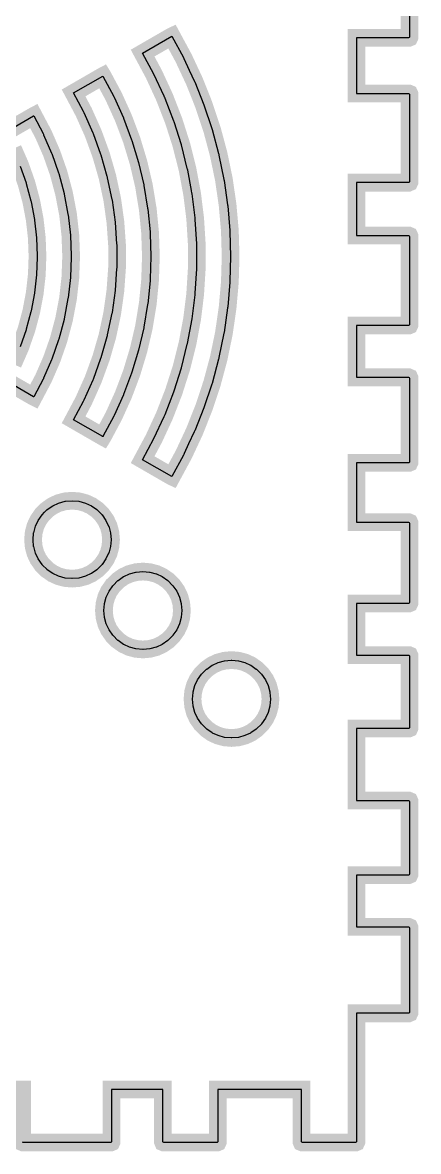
# Model space of a CAD drawing. Extents: x 0 to 390, y 0 to 276.
# Drawn here: x 253.1 to 275.4, y 0.8 to 64.5 of the extents above; entities that cross this region are included whole.
import ezdxf

# ---------------------------------------------------------------- set-up
doc = ezdxf.new("R2010")
doc.units = 0
doc.layers.get('0').update_dxf_attribs({"linetype": 'CONTINUOUS'})

msp = doc.modelspace()

# ---------------------------------------------------------------- linework, layer by layer
at = {"color": 1, "const_width": 1}
msp.add_lwpolyline([(274.91, 67.4676), (274.91, 63.7179), (274.894, 63.6825), (274.86, 63.6679), (271.91, 63.6679), (271.91, 60.5329), (274.86, 60.5329), (274.894, 60.5183), (274.91, 60.4829), (274.91, 55.5432), (274.894, 55.5078), (274.86, 55.4931), (271.91, 55.4931), (271.91, 52.5068), (274.86, 52.5068), (274.894, 52.4922), (274.91, 52.4568), (274.91, 47.4708), (274.894, 47.4356), (274.86, 47.4208), (271.91, 47.4208), (271.91, 44.4987), (274.86, 44.4987), (274.894, 44.484), (274.91, 44.4486), (274.91, 39.7115), (274.894, 39.6761), (274.86, 39.6615), (271.91, 39.6615), (271.91, 36.3143), (274.86, 36.3143), (274.894, 36.2996), (274.91, 36.2643), (274.91, 31.7722), (274.894, 31.7368), (274.86, 31.7222), (271.91, 31.7222), (271.91, 28.8147), (274.86, 28.8147), (274.894, 28.8001), (274.91, 28.7647), (274.91, 24.7093), (274.894, 24.6739), (274.86, 24.6593), (271.91, 24.6593), (271.91, 20.5925), (274.86, 20.5925), (274.894, 20.5779), (274.91, 20.5426), (274.91, 16.4349), (274.894, 16.3996), (274.86, 16.3849), (271.91, 16.3849), (271.91, 13.4606), (274.86, 13.4606), (274.894, 13.4459), (274.91, 13.4105), (274.91, 8.62825), (274.894, 8.59289), (274.86, 8.57829), (271.91, 8.57829), (271.91, 1.32883), (271.894, 1.29346), (271.86, 1.27886), (268.86, 1.27886), (268.825, 1.29346), (268.81, 1.32883), (268.81, 1.32883), (268.81, 4.27886), (264.092, 4.27886), (264.092, 1.32883), (264.076, 1.29346), (264.042, 1.27886), (261.042, 1.27886), (261.006, 1.29346), (260.992, 1.32883), (260.992, 4.27886), (258.092, 4.27886), (258.092, 1.32883), (258.076, 1.29346), (258.042, 1.27886), (253.101, 1.27886), (253.067, 1.29346), (253.051, 1.32883), (253.051, 4.27886), (250.151, 4.27886)], dxfattribs=at)
at = {"color": 0}
for points in [[(274.91, 67.4676), (274.91, 63.7179), (274.894, 63.6825), (274.86, 63.6679), (271.91, 63.6679), (271.91, 60.5329), (274.86, 60.5329), (274.894, 60.5183), (274.91, 60.4829), (274.91, 55.5432), (274.894, 55.5078), (274.86, 55.4931), (271.91, 55.4931), (271.91, 52.5068), (274.86, 52.5068), (274.894, 52.4922), (274.91, 52.4568), (274.91, 47.4708), (274.894, 47.4356), (274.86, 47.4208), (271.91, 47.4208), (271.91, 44.4987), (274.86, 44.4987), (274.894, 44.484), (274.91, 44.4486), (274.91, 39.7115), (274.894, 39.6761), (274.86, 39.6615), (271.91, 39.6615), (271.91, 36.3143), (274.86, 36.3143), (274.894, 36.2996), (274.91, 36.2643), (274.91, 31.7722), (274.894, 31.7368), (274.86, 31.7222), (271.91, 31.7222), (271.91, 28.8147), (274.86, 28.8147), (274.894, 28.8001), (274.91, 28.7647), (274.91, 24.7093), (274.894, 24.6739), (274.86, 24.6593), (271.91, 24.6593), (271.91, 20.5925), (274.86, 20.5925), (274.894, 20.5779), (274.91, 20.5426), (274.91, 16.4349), (274.894, 16.3996), (274.86, 16.3849), (271.91, 16.3849), (271.91, 13.4606), (274.86, 13.4606), (274.894, 13.4459), (274.91, 13.4105), (274.91, 8.62825), (274.894, 8.59289), (274.86, 8.57829), (271.91, 8.57829), (271.91, 1.32883), (271.894, 1.29346), (271.86, 1.27886), (268.86, 1.27886), (268.825, 1.29346), (268.81, 1.32883), (268.81, 1.32883), (268.81, 4.27886), (264.092, 4.27886), (264.092, 1.32883), (264.076, 1.29346), (264.042, 1.27886), (261.042, 1.27886), (261.006, 1.29346), (260.992, 1.32883), (260.992, 4.27886), (258.092, 4.27886), (258.092, 1.32883), (258.076, 1.29346), (258.042, 1.27886), (253.101, 1.27886), (253.067, 1.29346)], [(252.049, 58.31), (253.693, 59.2601), (253.697, 59.2622), (254.221, 58.2708), (254.24, 58.2356), (254.256, 58.199), (254.707, 57.1651), (254.717, 57.1367), (255.099, 56.0449), (255.11, 56.0064), (255.408, 54.8892), (255.415, 54.85), (255.631, 53.7136), (255.636, 53.6739), (255.765, 52.5246), (255.808, 51.3688), (255.81, 51.3289), (255.808, 51.289), (255.765, 50.1332), (255.636, 48.9838), (255.631, 48.9442), (255.415, 47.8078), (255.408, 47.7685), (255.11, 46.6512), (255.099, 46.6128), (254.717, 45.5211), (254.707, 45.4926), (254.256, 44.4586), (254.24, 44.4221), (254.221, 44.3868), (253.697, 43.3956), (253.693, 43.3976), (252.049, 44.3476)], [(252.953, 46.2471), (253.287, 47.2022), (253.297, 47.236), (253.558, 48.2136), (253.565, 48.2478), (253.753, 49.2422), (253.757, 49.2769), (253.871, 50.2826), (253.908, 51.2939), (253.91, 51.3289), (253.908, 51.3637), (253.871, 52.375), (253.757, 53.3807), (253.753, 53.4154), (253.565, 54.4099), (253.558, 54.4442), (253.297, 55.4217), (253.287, 55.4554), (252.953, 56.4107)]]:
    msp.add_lwpolyline(points, dxfattribs=at)
at = {"color": 4, "const_width": 1}
for points in [[(263.76, 44.1587), (263.744, 44.1128), (263.301, 42.7783), (262.783, 41.4719), (262.776, 41.4537), (262.76, 41.4183), (262.442, 40.7361), (262.186, 40.1882), (262.165, 40.1442), (262.142, 40.1015), (261.492, 38.8953), (261.487, 38.8976), (259.843, 39.8475), (260.483, 41.0415), (261.056, 42.2854), (261.076, 42.3283), (261.09, 42.3637), (261.107, 42.4078), (261.603, 43.6847), (261.617, 43.7297), (262.032, 45.0346), (262.365, 46.3626), (262.378, 46.4083), (262.507, 47.1046), (262.638, 47.8008), (262.806, 49.1599), (262.811, 49.2067), (262.814, 49.2538), (262.899, 50.6206), (262.899, 52.0371), (262.814, 53.4039), (262.811, 53.451), (262.806, 53.4979), (262.638, 54.8569), (262.629, 54.9033), (262.603, 55.0425), (262.386, 56.2029), (262.378, 56.2493), (262.365, 56.2951), (262.032, 57.6231), (261.617, 58.9281), (261.603, 58.9729), (261.107, 60.2499), (261.09, 60.2939), (261.076, 60.3293), (261.056, 60.3722), (260.483, 61.6163), (259.843, 62.8103), (261.487, 63.7601), (261.492, 63.7624), (262.142, 62.5561), (262.165, 62.5135), (262.472, 61.8544), (262.776, 61.2039), (262.783, 61.1858), (263.301, 59.8793), (263.744, 58.5449), (263.76, 58.4989), (264.124, 57.1411), (264.136, 57.0943), (264.146, 57.0468), (264.431, 55.67), (264.438, 55.6221), (264.64, 54.2311), (264.644, 54.1829), (264.768, 52.7825), (264.769, 52.734), (264.81, 51.3289), (264.769, 49.9236), (264.768, 49.8753), (264.644, 48.4749), (264.64, 48.4265), (264.438, 47.0356), (264.431, 46.9876), (264.146, 45.611), (264.136, 45.5635), (264.124, 45.5167), (263.76, 44.1587)], [(256.522, 43.1836), (256.54, 43.2229), (257.049, 44.3633), (257.063, 44.3986), (257.489, 45.5715), (257.504, 45.6121), (257.849, 46.8119), (257.86, 46.8533), (257.869, 46.8954), (258.129, 48.1164), (258.135, 48.159), (258.308, 49.3951), (258.396, 50.6403), (258.399, 50.6832), (258.399, 51.9744), (258.396, 52.0174), (258.308, 53.2626), (258.135, 54.4987), (258.129, 54.5414), (257.869, 55.7624), (257.86, 55.8044), (257.849, 55.8457), (257.504, 57.0457), (257.489, 57.0861), (257.063, 58.259), (257.049, 58.2944), (256.54, 59.4347), (256.522, 59.474), (256.503, 59.5121), (255.946, 60.5601), (257.59, 61.5101), (257.594, 61.5122), (257.599, 61.504), (258.21, 60.3604), (258.229, 60.3197), (258.756, 59.1557), (258.765, 59.1319), (259.222, 57.9183), (259.235, 57.8756), (259.611, 56.6347), (259.906, 55.3718), (259.915, 55.3282), (260.126, 54.0488), (260.135, 54.0046), (260.261, 52.714), (260.265, 52.6696), (260.267, 52.6249), (260.31, 51.3289), (260.267, 50.0328), (260.265, 49.9881), (260.261, 49.9436), (260.135, 48.6531), (260.126, 48.6089), (259.915, 47.3294), (259.906, 47.286), (259.611, 46.0231), (259.235, 44.7821), (259.222, 44.7393), (258.765, 43.5257), (258.756, 43.5019), (258.229, 42.3381), (258.21, 42.2974), (257.599, 41.1536), (257.594, 41.1454), (257.59, 41.1476), (255.946, 42.0976), (256.503, 43.1456), (256.522, 43.1836)], [(254.164, 36.729), (254.171, 36.7397), (254.31, 36.8785), (254.439, 37.0078), (254.449, 37.0171), (254.46, 37.0246), (254.769, 37.2421), (255.1, 37.3957), (255.103, 37.3965), (255.469, 37.4947), (255.482, 37.4958), (255.86, 37.5289), (256.237, 37.4958), (256.25, 37.4947), (256.617, 37.3965), (256.619, 37.3957), (256.95, 37.2421), (257.26, 37.0246), (257.271, 37.0171), (257.279, 37.0078), (257.41, 36.8785), (257.539, 36.749), (257.547, 36.7397), (257.556, 36.729), (257.772, 36.4185), (257.926, 36.089), (257.928, 36.0858), (258.025, 35.7196), (258.026, 35.7065), (258.06, 35.3289), (258.026, 34.9511), (258.025, 34.9382), (257.928, 34.5719), (257.926, 34.5687), (257.772, 34.2392), (257.556, 33.9286), (257.547, 33.9179), (257.539, 33.9087), (257.41, 33.7793), (257.279, 33.6499), (257.271, 33.6407), (257.26, 33.6332), (256.95, 33.4157), (256.938, 33.4101), (256.619, 33.2621), (256.617, 33.2611), (256.25, 33.1631), (255.872, 33.13), (255.86, 33.1289), (255.847, 33.13), (255.469, 33.1631), (255.103, 33.2611), (255.1, 33.2621), (254.782, 33.4101), (254.769, 33.4157), (254.46, 33.6332), (254.449, 33.6407), (254.181, 33.9087), (254.171, 33.9179), (254.164, 33.9286), (253.946, 34.2392), (253.793, 34.5687), (253.792, 34.5719), (253.694, 34.9382), (253.693, 34.9511), (253.66, 35.3289), (253.693, 35.7065), (253.694, 35.7196), (253.792, 36.0858), (253.793, 36.089), (253.946, 36.4185), (254.164, 36.729)], [(257.946, 30.2392), (257.793, 30.5687), (257.697, 30.9256), (257.694, 30.9382), (257.693, 30.9511), (257.66, 31.3289), (257.693, 31.7065), (257.694, 31.7196), (257.697, 31.7322), (257.793, 32.089), (257.946, 32.4185), (258.164, 32.729), (258.171, 32.7397), (258.181, 32.749), (258.449, 33.0171), (258.46, 33.0246), (258.769, 33.2421), (258.782, 33.2475), (259.1, 33.3957), (259.103, 33.3965), (259.469, 33.4947), (259.482, 33.4958), (259.86, 33.5289), (260.237, 33.4958), (260.25, 33.4947), (260.617, 33.3965), (260.619, 33.3957), (260.938, 33.2475), (260.95, 33.2421), (261.26, 33.0246), (261.271, 33.0171), (261.539, 32.749), (261.547, 32.7397), (261.556, 32.729), (261.772, 32.4185), (261.926, 32.089), (262.022, 31.7322), (262.025, 31.7196), (262.026, 31.7065), (262.06, 31.3289), (262.026, 30.9511), (262.025, 30.9382), (262.022, 30.9256), (261.926, 30.5687), (261.772, 30.2392), (261.556, 29.9286), (261.547, 29.9179), (261.271, 29.6407), (261.26, 29.6332), (260.95, 29.4157), (260.938, 29.4101), (260.619, 29.2621), (260.617, 29.2611), (260.25, 29.1631), (259.872, 29.13), (259.86, 29.1289), (259.847, 29.13), (259.469, 29.1631), (259.103, 29.2611), (259.1, 29.2621), (258.782, 29.4101), (258.769, 29.4157), (258.46, 29.6332), (258.449, 29.6407), (258.181, 29.9087), (258.171, 29.9179), (258.164, 29.9286), (257.946, 30.2392)], [(263.769, 24.4157), (263.46, 24.6332), (263.449, 24.6407), (263.181, 24.9088), (263.171, 24.9179), (263.164, 24.9286), (262.946, 25.2392), (262.793, 25.5687), (262.697, 25.9256), (262.694, 25.9382), (262.693, 25.9511), (262.66, 26.3289), (262.693, 26.7065), (262.694, 26.7196), (262.697, 26.7322), (262.793, 27.089), (262.946, 27.4185), (263.164, 27.729), (263.171, 27.7397), (263.181, 27.749), (263.449, 28.0171), (263.46, 28.0246), (263.769, 28.2421), (263.782, 28.2475), (264.1, 28.3957), (264.103, 28.3965), (264.469, 28.4947), (264.847, 28.5278), (264.86, 28.5289), (264.872, 28.5278), (265.25, 28.4947), (265.617, 28.3965), (265.619, 28.3957), (265.938, 28.2475), (265.95, 28.2421), (266.26, 28.0246), (266.271, 28.0171), (266.539, 27.749), (266.547, 27.7397), (266.556, 27.729), (266.772, 27.4185), (266.926, 27.089), (267.022, 26.7322), (267.025, 26.7196), (267.026, 26.7065), (267.06, 26.3289), (267.026, 25.9511), (267.025, 25.9382), (267.022, 25.9256), (266.926, 25.5687), (266.772, 25.2392), (266.556, 24.9286), (266.547, 24.9179), (266.271, 24.6407), (266.26, 24.6332), (265.95, 24.4157), (265.938, 24.4101), (265.619, 24.2621), (265.617, 24.2611), (265.25, 24.1631), (264.872, 24.13), (264.86, 24.1289), (264.847, 24.13), (264.469, 24.1631), (264.103, 24.2611), (264.1, 24.2621), (263.782, 24.4101), (263.769, 24.4157)]]:
    msp.add_lwpolyline(points, close=True, dxfattribs=at)
at = {"color": 0}
for points in [[(263.76, 44.1587), (263.744, 44.1128), (263.301, 42.7783), (262.783, 41.4719), (262.776, 41.4537), (262.76, 41.4183), (262.442, 40.7361), (262.186, 40.1882), (262.165, 40.1442), (262.142, 40.1015), (261.492, 38.8953), (261.487, 38.8976), (259.843, 39.8475), (260.483, 41.0415), (261.056, 42.2854), (261.076, 42.3283), (261.09, 42.3637), (261.107, 42.4078), (261.603, 43.6847), (261.617, 43.7297), (262.032, 45.0346), (262.365, 46.3626), (262.378, 46.4083), (262.507, 47.1046), (262.638, 47.8008), (262.806, 49.1599), (262.811, 49.2067), (262.814, 49.2538), (262.899, 50.6206), (262.899, 52.0371), (262.814, 53.4039), (262.811, 53.451), (262.806, 53.4979), (262.638, 54.8569), (262.629, 54.9033), (262.603, 55.0425), (262.386, 56.2029), (262.378, 56.2493), (262.365, 56.2951), (262.032, 57.6231), (261.617, 58.9281), (261.603, 58.9729), (261.107, 60.2499), (261.09, 60.2939), (261.076, 60.3293), (261.056, 60.3722), (260.483, 61.6163), (259.843, 62.8103), (261.487, 63.7601), (261.492, 63.7624), (262.142, 62.5561), (262.165, 62.5135), (262.472, 61.8544), (262.776, 61.2039), (262.783, 61.1858), (263.301, 59.8793), (263.744, 58.5449), (263.76, 58.4989), (264.124, 57.1411), (264.136, 57.0943), (264.146, 57.0468), (264.431, 55.67), (264.438, 55.6221), (264.64, 54.2311), (264.644, 54.1829), (264.768, 52.7825), (264.769, 52.734), (264.81, 51.3289), (264.769, 49.9236), (264.768, 49.8753), (264.644, 48.4749), (264.64, 48.4265), (264.438, 47.0356), (264.431, 46.9876), (264.146, 45.611), (264.136, 45.5635), (264.124, 45.5167), (263.76, 44.1587)], [(256.522, 43.1836), (256.54, 43.2229), (257.049, 44.3633), (257.063, 44.3986), (257.489, 45.5715), (257.504, 45.6121), (257.849, 46.8119), (257.86, 46.8533), (257.869, 46.8954), (258.129, 48.1164), (258.135, 48.159), (258.308, 49.3951), (258.396, 50.6403), (258.399, 50.6832), (258.399, 51.9744), (258.396, 52.0174), (258.308, 53.2626), (258.135, 54.4987), (258.129, 54.5414), (257.869, 55.7624), (257.86, 55.8044), (257.849, 55.8457), (257.504, 57.0457), (257.489, 57.0861), (257.063, 58.259), (257.049, 58.2944), (256.54, 59.4347), (256.522, 59.474), (256.503, 59.5121), (255.946, 60.5601), (257.59, 61.5101), (257.594, 61.5122), (257.599, 61.504), (258.21, 60.3604), (258.229, 60.3197), (258.756, 59.1557), (258.765, 59.1319), (259.222, 57.9183), (259.235, 57.8756), (259.611, 56.6347), (259.906, 55.3718), (259.915, 55.3282), (260.126, 54.0488), (260.135, 54.0046), (260.261, 52.714), (260.265, 52.6696), (260.267, 52.6249), (260.31, 51.3289), (260.267, 50.0328), (260.265, 49.9881), (260.261, 49.9436), (260.135, 48.6531), (260.126, 48.6089), (259.915, 47.3294), (259.906, 47.286), (259.611, 46.0231), (259.235, 44.7821), (259.222, 44.7393), (258.765, 43.5257), (258.756, 43.5019), (258.229, 42.3381), (258.21, 42.2974), (257.599, 41.1536), (257.594, 41.1454), (257.59, 41.1476), (255.946, 42.0976), (256.503, 43.1456), (256.522, 43.1836)], [(254.164, 36.729), (254.171, 36.7397), (254.31, 36.8785), (254.439, 37.0078), (254.449, 37.0171), (254.46, 37.0246), (254.769, 37.2421), (255.1, 37.3957), (255.103, 37.3965), (255.469, 37.4947), (255.482, 37.4958), (255.86, 37.5289), (256.237, 37.4958), (256.25, 37.4947), (256.617, 37.3965), (256.619, 37.3957), (256.95, 37.2421), (257.26, 37.0246), (257.271, 37.0171), (257.279, 37.0078), (257.41, 36.8785), (257.539, 36.749), (257.547, 36.7397), (257.556, 36.729), (257.772, 36.4185), (257.926, 36.089), (257.928, 36.0858), (258.025, 35.7196), (258.026, 35.7065), (258.06, 35.3289), (258.026, 34.9511), (258.025, 34.9382), (257.928, 34.5719), (257.926, 34.5687), (257.772, 34.2392), (257.556, 33.9286), (257.547, 33.9179), (257.539, 33.9087), (257.41, 33.7793), (257.279, 33.6499), (257.271, 33.6407), (257.26, 33.6332), (256.95, 33.4157), (256.938, 33.4101), (256.619, 33.2621), (256.617, 33.2611), (256.25, 33.1631), (255.872, 33.13), (255.86, 33.1289), (255.847, 33.13), (255.469, 33.1631), (255.103, 33.2611), (255.1, 33.2621), (254.782, 33.4101), (254.769, 33.4157), (254.46, 33.6332), (254.449, 33.6407), (254.181, 33.9087), (254.171, 33.9179), (254.164, 33.9286), (253.946, 34.2392), (253.793, 34.5687), (253.792, 34.5719), (253.694, 34.9382), (253.693, 34.9511), (253.66, 35.3289), (253.693, 35.7065), (253.694, 35.7196), (253.792, 36.0858), (253.793, 36.089), (253.946, 36.4185), (254.164, 36.729)], [(257.946, 30.2392), (257.793, 30.5687), (257.697, 30.9256), (257.694, 30.9382), (257.693, 30.9511), (257.66, 31.3289), (257.693, 31.7065), (257.694, 31.7196), (257.697, 31.7322), (257.793, 32.089), (257.946, 32.4185), (258.164, 32.729), (258.171, 32.7397), (258.181, 32.749), (258.449, 33.0171), (258.46, 33.0246), (258.769, 33.2421), (258.782, 33.2475), (259.1, 33.3957), (259.103, 33.3965), (259.469, 33.4947), (259.482, 33.4958), (259.86, 33.5289), (260.237, 33.4958), (260.25, 33.4947), (260.617, 33.3965), (260.619, 33.3957), (260.938, 33.2475), (260.95, 33.2421), (261.26, 33.0246), (261.271, 33.0171), (261.539, 32.749), (261.547, 32.7397), (261.556, 32.729), (261.772, 32.4185), (261.926, 32.089), (262.022, 31.7322), (262.025, 31.7196), (262.026, 31.7065), (262.06, 31.3289), (262.026, 30.9511), (262.025, 30.9382), (262.022, 30.9256), (261.926, 30.5687), (261.772, 30.2392), (261.556, 29.9286), (261.547, 29.9179), (261.271, 29.6407), (261.26, 29.6332), (260.95, 29.4157), (260.938, 29.4101), (260.619, 29.2621), (260.617, 29.2611), (260.25, 29.1631), (259.872, 29.13), (259.86, 29.1289), (259.847, 29.13), (259.469, 29.1631), (259.103, 29.2611), (259.1, 29.2621), (258.782, 29.4101), (258.769, 29.4157), (258.46, 29.6332), (258.449, 29.6407), (258.181, 29.9087), (258.171, 29.9179), (258.164, 29.9286), (257.946, 30.2392)], [(263.769, 24.4157), (263.46, 24.6332), (263.449, 24.6407), (263.181, 24.9088), (263.171, 24.9179), (263.164, 24.9286), (262.946, 25.2392), (262.793, 25.5687), (262.697, 25.9256), (262.694, 25.9382), (262.693, 25.9511), (262.66, 26.3289), (262.693, 26.7065), (262.694, 26.7196), (262.697, 26.7322), (262.793, 27.089), (262.946, 27.4185), (263.164, 27.729), (263.171, 27.7397), (263.181, 27.749), (263.449, 28.0171), (263.46, 28.0246), (263.769, 28.2421), (263.782, 28.2475), (264.1, 28.3957), (264.103, 28.3965), (264.469, 28.4947), (264.847, 28.5278), (264.86, 28.5289), (264.872, 28.5278), (265.25, 28.4947), (265.617, 28.3965), (265.619, 28.3957), (265.938, 28.2475), (265.95, 28.2421), (266.26, 28.0246), (266.271, 28.0171), (266.539, 27.749), (266.547, 27.7397), (266.556, 27.729), (266.772, 27.4185), (266.926, 27.089), (267.022, 26.7322), (267.025, 26.7196), (267.026, 26.7065), (267.06, 26.3289), (267.026, 25.9511), (267.025, 25.9382), (267.022, 25.9256), (266.926, 25.5687), (266.772, 25.2392), (266.556, 24.9286), (266.547, 24.9179), (266.271, 24.6407), (266.26, 24.6332), (265.95, 24.4157), (265.938, 24.4101), (265.619, 24.2621), (265.617, 24.2611), (265.25, 24.1631), (264.872, 24.13), (264.86, 24.1289), (264.847, 24.13), (264.469, 24.1631), (264.103, 24.2611), (264.1, 24.2621), (263.782, 24.4101), (263.769, 24.4157)]]:
    msp.add_lwpolyline(points, close=True, dxfattribs=at)
at = {"color": 4, "const_width": 1}
for points in [[(252.049, 58.31), (253.693, 59.2601), (253.697, 59.2622), (254.221, 58.2708), (254.24, 58.2356), (254.256, 58.199), (254.707, 57.1651), (254.717, 57.1367), (255.099, 56.0449), (255.11, 56.0064), (255.408, 54.8892), (255.415, 54.85), (255.631, 53.7136), (255.636, 53.6739), (255.765, 52.5246), (255.808, 51.3688), (255.81, 51.3289), (255.808, 51.289), (255.765, 50.1332), (255.636, 48.9838), (255.631, 48.9442), (255.415, 47.8078), (255.408, 47.7685), (255.11, 46.6512), (255.099, 46.6128), (254.717, 45.5211), (254.707, 45.4926), (254.256, 44.4586), (254.24, 44.4221), (254.221, 44.3868), (253.697, 43.3956), (253.693, 43.3976), (252.049, 44.3476)], [(252.522, 45.2511), (252.928, 46.1788), (252.942, 46.214), (252.953, 46.2471), (253.287, 47.2022), (253.297, 47.236), (253.558, 48.2136), (253.565, 48.2478), (253.753, 49.2422), (253.757, 49.2769), (253.871, 50.2826), (253.908, 51.2939), (253.91, 51.3289), (253.908, 51.3637), (253.871, 52.375), (253.757, 53.3807), (253.753, 53.4154), (253.565, 54.4099), (253.558, 54.4442), (253.297, 55.4217), (253.287, 55.4554), (252.953, 56.4107), (252.942, 56.4436), (252.942, 56.4436), (252.928, 56.479), (252.522, 57.4065)]]:
    msp.add_lwpolyline(points, dxfattribs=at)

doc.saveas('drawing.dxf')
